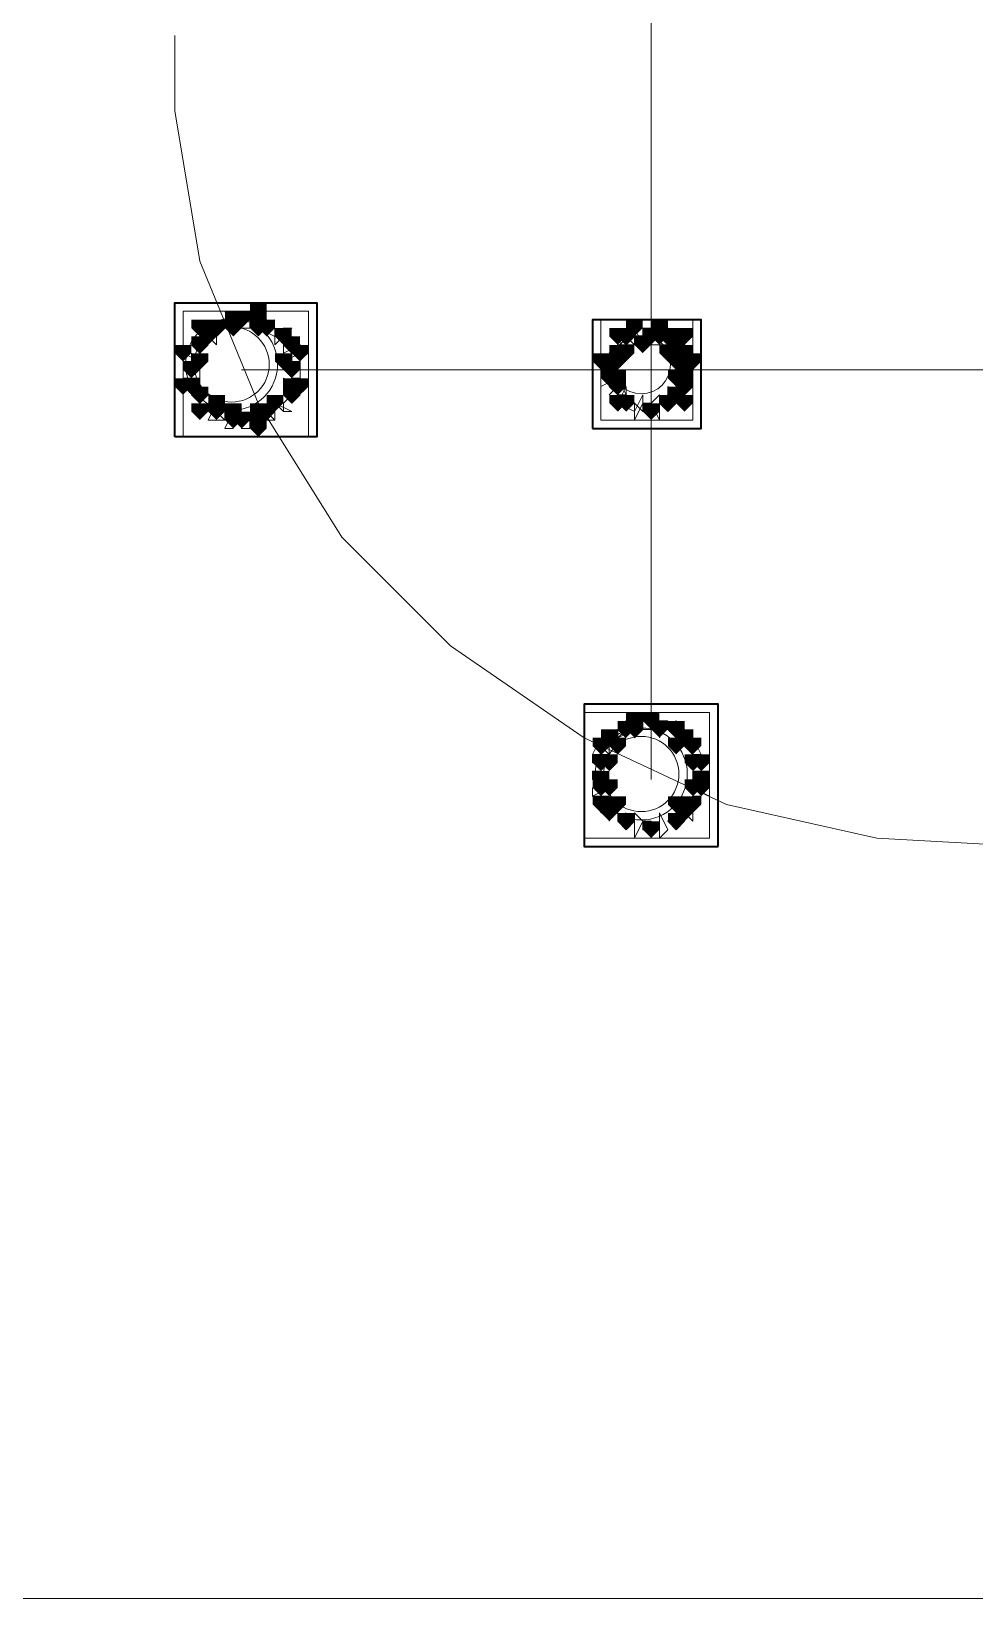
# Model space of a CAD drawing. Header units: millimetres. Extents: x 2315 to 4619, y 1334 to 1897.
# Drawn here: x 3591.02 to 3597.91, y 1530.21 to 1541.67 of the extents above; entities that cross this region are included whole.
import ezdxf

# ---------------------------------------------------------------- set-up
doc = ezdxf.new("R2010")
doc.units = ezdxf.units.MM
for name, color, linetype, true_color in [('PDF_10', 7, 'Continuous', 0x00b85c), ('PDF_AXIS', 7, 'Continuous', 0x00b85c), ('PDF_柱构件', 7, 'Continuous', 0x00b85c), ('PDF_转运站初步方案', 7, 'Continuous', 0x00b85c)]:
    doc.layers.add(name, color=color, linetype=linetype, true_color=true_color)
doc.layers.add('PDF_中心线层', color=1, linetype='Continuous')
doc.layers.add('PDF_粗实线层', color=7, linetype='Continuous')

msp = doc.modelspace()

# ---------------------------------------------------------------- hatches: boundary and pattern name
at = {"layer": 'PDF_10', "transparency": 33554559}
for points in [[(3592.557, 1539.62), (3592.496, 1539.62), (3592.496, 1539.558), (3592.557, 1539.497), (3592.618, 1539.558), (3592.618, 1539.62)], [(3592.557, 1539.62), (3592.496, 1539.62), (3592.496, 1539.558), (3592.557, 1539.497), (3592.618, 1539.558), (3592.618, 1539.62)], [(3592.557, 1539.62), (3592.496, 1539.62), (3592.496, 1539.558), (3592.557, 1539.497), (3592.618, 1539.558), (3592.618, 1539.62)], [(3592.374, 1539.558), (3592.313, 1539.558), (3592.313, 1539.497), (3592.374, 1539.436), (3592.435, 1539.497), (3592.435, 1539.558)], [(3592.374, 1539.558), (3592.313, 1539.558), (3592.313, 1539.497), (3592.374, 1539.436), (3592.435, 1539.497), (3592.435, 1539.558)], [(3592.74, 1539.558), (3592.679, 1539.558), (3592.679, 1539.497), (3592.74, 1539.436), (3592.801, 1539.497), (3592.801, 1539.558)], [(3592.74, 1539.558), (3592.679, 1539.558), (3592.679, 1539.497), (3592.74, 1539.436), (3592.801, 1539.497), (3592.801, 1539.558)], [(3595.367, 1539.497), (3595.306, 1539.497), (3595.306, 1539.436), (3595.367, 1539.375), (3595.428, 1539.436), (3595.428, 1539.497)], [(3595.367, 1539.497), (3595.306, 1539.497), (3595.306, 1539.436), (3595.367, 1539.375), (3595.428, 1539.436), (3595.428, 1539.497)], [(3595.55, 1539.497), (3595.489, 1539.497), (3595.489, 1539.436), (3595.55, 1539.375), (3595.611, 1539.436), (3595.611, 1539.497)], [(3595.55, 1539.497), (3595.489, 1539.497), (3595.489, 1539.436), (3595.55, 1539.375), (3595.611, 1539.436), (3595.611, 1539.497)], [(3595.672, 1539.497), (3595.611, 1539.497), (3595.611, 1539.436), (3595.672, 1539.375), (3595.733, 1539.436), (3595.733, 1539.497)], [(3595.672, 1539.497), (3595.611, 1539.497), (3595.611, 1539.436), (3595.672, 1539.375), (3595.733, 1539.436), (3595.733, 1539.497)], [(3592.252, 1539.436), (3592.19, 1539.436), (3592.19, 1539.375), (3592.252, 1539.314), (3592.313, 1539.375), (3592.313, 1539.436)], [(3592.252, 1539.436), (3592.19, 1539.436), (3592.19, 1539.375), (3592.252, 1539.314), (3592.313, 1539.375), (3592.313, 1539.436)], [(3592.252, 1539.436), (3592.19, 1539.436), (3592.19, 1539.375), (3592.252, 1539.314), (3592.313, 1539.375), (3592.313, 1539.436)], [(3592.923, 1539.436), (3592.862, 1539.436), (3592.862, 1539.375), (3592.923, 1539.314), (3592.984, 1539.375), (3592.984, 1539.436)], [(3592.923, 1539.436), (3592.862, 1539.436), (3592.862, 1539.375), (3592.923, 1539.314), (3592.984, 1539.375), (3592.984, 1539.436)], [(3595.306, 1539.375), (3595.244, 1539.375), (3595.244, 1539.314), (3595.306, 1539.253), (3595.367, 1539.314), (3595.367, 1539.375)], [(3595.306, 1539.375), (3595.244, 1539.375), (3595.244, 1539.314), (3595.306, 1539.253), (3595.367, 1539.314), (3595.367, 1539.375)], [(3595.794, 1539.375), (3595.733, 1539.375), (3595.733, 1539.314), (3595.794, 1539.253), (3595.855, 1539.314), (3595.855, 1539.375)], [(3595.794, 1539.375), (3595.733, 1539.375), (3595.733, 1539.314), (3595.794, 1539.253), (3595.855, 1539.314), (3595.855, 1539.375)], [(3592.19, 1539.253), (3592.129, 1539.253), (3592.129, 1539.192), (3592.19, 1539.131), (3592.252, 1539.192), (3592.252, 1539.253)], [(3592.19, 1539.253), (3592.129, 1539.253), (3592.129, 1539.192), (3592.19, 1539.131), (3592.252, 1539.192), (3592.252, 1539.253)], [(3592.923, 1539.253), (3592.862, 1539.253), (3592.862, 1539.192), (3592.923, 1539.131), (3592.984, 1539.192), (3592.984, 1539.253)], [(3592.923, 1539.253), (3592.862, 1539.253), (3592.862, 1539.192), (3592.923, 1539.131), (3592.984, 1539.192), (3592.984, 1539.253)], [(3595.244, 1539.253), (3595.183, 1539.253), (3595.183, 1539.192), (3595.244, 1539.131), (3595.306, 1539.192), (3595.306, 1539.253)], [(3595.244, 1539.253), (3595.183, 1539.253), (3595.183, 1539.192), (3595.244, 1539.131), (3595.306, 1539.192), (3595.306, 1539.253)], [(3595.794, 1539.253), (3595.733, 1539.253), (3595.733, 1539.192), (3595.794, 1539.131), (3595.855, 1539.192), (3595.855, 1539.253)], [(3595.794, 1539.253), (3595.733, 1539.253), (3595.733, 1539.192), (3595.794, 1539.131), (3595.855, 1539.192), (3595.855, 1539.253)], [(3595.306, 1539.131), (3595.244, 1539.131), (3595.244, 1539.07), (3595.306, 1539.009), (3595.367, 1539.07), (3595.367, 1539.131)], [(3595.306, 1539.131), (3595.244, 1539.131), (3595.244, 1539.07), (3595.306, 1539.009), (3595.367, 1539.07), (3595.367, 1539.131)], [(3595.794, 1539.131), (3595.733, 1539.131), (3595.733, 1539.07), (3595.794, 1539.009), (3595.855, 1539.07), (3595.855, 1539.131)], [(3595.794, 1539.131), (3595.733, 1539.131), (3595.733, 1539.07), (3595.794, 1539.009), (3595.855, 1539.07), (3595.855, 1539.131)], [(3592.252, 1539.07), (3592.19, 1539.07), (3592.19, 1539.009), (3592.252, 1538.948), (3592.313, 1539.009), (3592.313, 1539.07)], [(3592.252, 1539.07), (3592.19, 1539.07), (3592.19, 1539.009), (3592.252, 1538.948), (3592.313, 1539.009), (3592.313, 1539.07)], [(3592.252, 1539.07), (3592.19, 1539.07), (3592.19, 1539.009), (3592.252, 1538.948), (3592.313, 1539.009), (3592.313, 1539.07)], [(3592.923, 1539.07), (3592.862, 1539.07), (3592.862, 1539.009), (3592.923, 1538.948), (3592.984, 1539.009), (3592.984, 1539.07)], [(3592.923, 1539.07), (3592.862, 1539.07), (3592.862, 1539.009), (3592.923, 1538.948), (3592.984, 1539.009), (3592.984, 1539.07)], [(3592.374, 1538.948), (3592.313, 1538.948), (3592.313, 1538.887), (3592.374, 1538.825), (3592.435, 1538.887), (3592.435, 1538.948)], [(3592.374, 1538.948), (3592.313, 1538.948), (3592.313, 1538.887), (3592.374, 1538.825), (3592.435, 1538.887), (3592.435, 1538.948)], [(3592.74, 1538.948), (3592.679, 1538.948), (3592.679, 1538.887), (3592.74, 1538.825), (3592.801, 1538.887), (3592.801, 1538.948)], [(3592.74, 1538.948), (3592.679, 1538.948), (3592.679, 1538.887), (3592.74, 1538.825), (3592.801, 1538.887), (3592.801, 1538.948)], [(3595.367, 1539.009), (3595.306, 1539.009), (3595.306, 1538.948), (3595.367, 1538.887), (3595.428, 1538.948), (3595.428, 1539.009)], [(3595.367, 1539.009), (3595.306, 1539.009), (3595.306, 1538.948), (3595.367, 1538.887), (3595.428, 1538.948), (3595.428, 1539.009)], [(3595.55, 1538.948), (3595.489, 1538.948), (3595.489, 1538.887), (3595.55, 1538.825), (3595.611, 1538.887), (3595.611, 1538.948)], [(3595.55, 1538.948), (3595.489, 1538.948), (3595.489, 1538.887), (3595.55, 1538.825), (3595.611, 1538.887), (3595.611, 1538.948)], [(3595.672, 1539.009), (3595.611, 1539.009), (3595.611, 1538.948), (3595.672, 1538.887), (3595.733, 1538.948), (3595.733, 1539.009)], [(3595.672, 1539.009), (3595.611, 1539.009), (3595.611, 1538.948), (3595.672, 1538.887), (3595.733, 1538.948), (3595.733, 1539.009)], [(3595.672, 1539.009), (3595.611, 1539.009), (3595.611, 1538.948), (3595.672, 1538.887), (3595.733, 1538.948), (3595.733, 1539.009)], [(3592.557, 1538.887), (3592.496, 1538.887), (3592.496, 1538.825), (3592.557, 1538.764), (3592.618, 1538.825), (3592.618, 1538.887)], [(3592.557, 1538.887), (3592.496, 1538.887), (3592.496, 1538.825), (3592.557, 1538.764), (3592.618, 1538.825), (3592.618, 1538.887)], [(3595.367, 1536.627), (3595.306, 1536.627), (3595.306, 1536.565), (3595.367, 1536.504), (3595.428, 1536.565), (3595.428, 1536.627)], [(3595.367, 1536.627), (3595.306, 1536.627), (3595.306, 1536.565), (3595.367, 1536.504), (3595.428, 1536.565), (3595.428, 1536.627)], [(3595.55, 1536.688), (3595.489, 1536.688), (3595.489, 1536.627), (3595.55, 1536.565), (3595.611, 1536.627), (3595.611, 1536.688)], [(3595.55, 1536.688), (3595.489, 1536.688), (3595.489, 1536.627), (3595.55, 1536.565), (3595.611, 1536.627), (3595.611, 1536.688)], [(3595.733, 1536.627), (3595.672, 1536.627), (3595.672, 1536.565), (3595.733, 1536.504), (3595.794, 1536.565), (3595.794, 1536.627)], [(3595.733, 1536.627), (3595.672, 1536.627), (3595.672, 1536.565), (3595.733, 1536.504), (3595.794, 1536.565), (3595.794, 1536.627)], [(3595.183, 1536.504), (3595.122, 1536.504), (3595.122, 1536.443), (3595.183, 1536.382), (3595.244, 1536.443), (3595.244, 1536.504)], [(3595.183, 1536.504), (3595.122, 1536.504), (3595.122, 1536.443), (3595.183, 1536.382), (3595.244, 1536.443), (3595.244, 1536.504)], [(3595.855, 1536.504), (3595.794, 1536.504), (3595.794, 1536.443), (3595.855, 1536.382), (3595.916, 1536.443), (3595.916, 1536.504)], [(3595.855, 1536.504), (3595.794, 1536.504), (3595.794, 1536.443), (3595.855, 1536.382), (3595.916, 1536.443), (3595.916, 1536.504)], [(3595.183, 1536.26), (3595.122, 1536.26), (3595.122, 1536.199), (3595.183, 1536.138), (3595.244, 1536.199), (3595.244, 1536.26)], [(3595.183, 1536.26), (3595.122, 1536.26), (3595.122, 1536.199), (3595.183, 1536.138), (3595.244, 1536.199), (3595.244, 1536.26)], [(3595.916, 1536.26), (3595.855, 1536.26), (3595.855, 1536.199), (3595.916, 1536.138), (3595.977, 1536.199), (3595.977, 1536.26)], [(3595.916, 1536.26), (3595.855, 1536.26), (3595.855, 1536.199), (3595.916, 1536.138), (3595.977, 1536.199), (3595.977, 1536.26)], [(3595.183, 1536.077), (3595.122, 1536.077), (3595.122, 1536.016), (3595.183, 1535.955), (3595.244, 1536.016), (3595.244, 1536.077)], [(3595.183, 1536.077), (3595.122, 1536.077), (3595.122, 1536.016), (3595.183, 1535.955), (3595.244, 1536.016), (3595.244, 1536.077)], [(3595.855, 1536.077), (3595.794, 1536.077), (3595.794, 1536.016), (3595.855, 1535.955), (3595.916, 1536.016), (3595.916, 1536.077)], [(3595.855, 1536.077), (3595.794, 1536.077), (3595.794, 1536.016), (3595.855, 1535.955), (3595.916, 1536.016), (3595.916, 1536.077)], [(3595.367, 1535.955), (3595.306, 1535.955), (3595.306, 1535.894), (3595.367, 1535.832), (3595.428, 1535.894), (3595.428, 1535.955)], [(3595.367, 1535.955), (3595.306, 1535.955), (3595.306, 1535.894), (3595.367, 1535.832), (3595.428, 1535.894), (3595.428, 1535.955)], [(3595.733, 1535.955), (3595.672, 1535.955), (3595.672, 1535.894), (3595.733, 1535.832), (3595.794, 1535.894), (3595.794, 1535.955)], [(3595.733, 1535.955), (3595.672, 1535.955), (3595.672, 1535.894), (3595.733, 1535.832), (3595.794, 1535.894), (3595.794, 1535.955)], [(3595.55, 1535.894), (3595.489, 1535.894), (3595.489, 1535.832), (3595.55, 1535.771), (3595.611, 1535.832), (3595.611, 1535.894)], [(3595.55, 1535.894), (3595.489, 1535.894), (3595.489, 1535.832), (3595.55, 1535.771), (3595.611, 1535.832), (3595.611, 1535.894)]]:
    msp.add_hatch(color=256, dxfattribs=at).paths.add_polyline_path(points)
at = {"layer": 'PDF_柱构件', "transparency": 33554559}
for points in [[(3592.496, 1539.62), (3592.435, 1539.62), (3592.435, 1539.558), (3592.496, 1539.497), (3592.557, 1539.558), (3592.557, 1539.62)], [(3592.679, 1539.681), (3592.618, 1539.681), (3592.618, 1539.62), (3592.679, 1539.558), (3592.74, 1539.62), (3592.74, 1539.681)], [(3592.679, 1539.62), (3592.618, 1539.62), (3592.618, 1539.558), (3592.679, 1539.497), (3592.74, 1539.558), (3592.74, 1539.62)], [(3592.252, 1539.558), (3592.19, 1539.558), (3592.19, 1539.497), (3592.252, 1539.436), (3592.313, 1539.497), (3592.313, 1539.558)], [(3592.313, 1539.497), (3592.252, 1539.497), (3592.252, 1539.436), (3592.313, 1539.375), (3592.374, 1539.436), (3592.374, 1539.497)], [(3592.496, 1539.558), (3592.435, 1539.558), (3592.435, 1539.497), (3592.496, 1539.436), (3592.557, 1539.497), (3592.557, 1539.558)], [(3592.679, 1539.558), (3592.618, 1539.558), (3592.618, 1539.497), (3592.679, 1539.436), (3592.74, 1539.497), (3592.74, 1539.558)], [(3592.862, 1539.497), (3592.801, 1539.497), (3592.801, 1539.436), (3592.862, 1539.375), (3592.923, 1539.436), (3592.923, 1539.497)], [(3595.306, 1539.497), (3595.244, 1539.497), (3595.244, 1539.436), (3595.306, 1539.375), (3595.367, 1539.436), (3595.367, 1539.497)], [(3595.428, 1539.558), (3595.367, 1539.558), (3595.367, 1539.497), (3595.428, 1539.436), (3595.489, 1539.497), (3595.489, 1539.558)], [(3595.611, 1539.558), (3595.55, 1539.558), (3595.55, 1539.497), (3595.611, 1539.436), (3595.672, 1539.497), (3595.672, 1539.558)], [(3595.611, 1539.497), (3595.55, 1539.497), (3595.55, 1539.436), (3595.611, 1539.375), (3595.672, 1539.436), (3595.672, 1539.497)], [(3595.794, 1539.497), (3595.733, 1539.497), (3595.733, 1539.436), (3595.794, 1539.375), (3595.855, 1539.436), (3595.855, 1539.497)], [(3592.129, 1539.375), (3592.068, 1539.375), (3592.068, 1539.314), (3592.129, 1539.253), (3592.19, 1539.314), (3592.19, 1539.375)], [(3592.984, 1539.375), (3592.923, 1539.375), (3592.923, 1539.314), (3592.984, 1539.253), (3593.046, 1539.314), (3593.046, 1539.375)], [(3595.367, 1539.375), (3595.306, 1539.375), (3595.306, 1539.314), (3595.367, 1539.253), (3595.428, 1539.314), (3595.428, 1539.375)], [(3595.489, 1539.436), (3595.428, 1539.436), (3595.428, 1539.375), (3595.489, 1539.314), (3595.55, 1539.375), (3595.55, 1539.436)], [(3595.672, 1539.375), (3595.611, 1539.375), (3595.611, 1539.314), (3595.672, 1539.253), (3595.733, 1539.314), (3595.733, 1539.375)], [(3595.733, 1539.436), (3595.672, 1539.436), (3595.672, 1539.375), (3595.733, 1539.314), (3595.794, 1539.375), (3595.794, 1539.436)], [(3592.252, 1539.314), (3592.19, 1539.314), (3592.19, 1539.253), (3592.252, 1539.192), (3592.313, 1539.253), (3592.313, 1539.314)], [(3592.862, 1539.314), (3592.801, 1539.314), (3592.801, 1539.253), (3592.862, 1539.192), (3592.923, 1539.253), (3592.923, 1539.314)], [(3595.183, 1539.314), (3595.122, 1539.314), (3595.122, 1539.253), (3595.183, 1539.192), (3595.244, 1539.253), (3595.244, 1539.314)], [(3595.244, 1539.314), (3595.183, 1539.314), (3595.183, 1539.253), (3595.244, 1539.192), (3595.306, 1539.253), (3595.306, 1539.314)], [(3595.306, 1539.314), (3595.244, 1539.314), (3595.244, 1539.253), (3595.306, 1539.192), (3595.367, 1539.253), (3595.367, 1539.314)], [(3595.733, 1539.314), (3595.672, 1539.314), (3595.672, 1539.253), (3595.733, 1539.192), (3595.794, 1539.253), (3595.794, 1539.314)], [(3595.794, 1539.314), (3595.733, 1539.314), (3595.733, 1539.253), (3595.794, 1539.192), (3595.855, 1539.253), (3595.855, 1539.314)], [(3595.855, 1539.314), (3595.794, 1539.314), (3595.794, 1539.253), (3595.855, 1539.192), (3595.916, 1539.253), (3595.916, 1539.314)], [(3592.129, 1539.131), (3592.068, 1539.131), (3592.068, 1539.07), (3592.129, 1539.009), (3592.19, 1539.07), (3592.19, 1539.131)], [(3592.19, 1539.131), (3592.129, 1539.131), (3592.129, 1539.07), (3592.19, 1539.009), (3592.252, 1539.07), (3592.252, 1539.131)], [(3592.923, 1539.131), (3592.862, 1539.131), (3592.862, 1539.07), (3592.923, 1539.009), (3592.984, 1539.07), (3592.984, 1539.131)], [(3592.984, 1539.131), (3592.923, 1539.131), (3592.923, 1539.07), (3592.984, 1539.009), (3593.046, 1539.07), (3593.046, 1539.131)], [(3595.244, 1539.192), (3595.183, 1539.192), (3595.183, 1539.131), (3595.244, 1539.07), (3595.306, 1539.131), (3595.306, 1539.192)], [(3595.306, 1539.192), (3595.244, 1539.192), (3595.244, 1539.131), (3595.306, 1539.07), (3595.367, 1539.131), (3595.367, 1539.192)], [(3595.733, 1539.192), (3595.672, 1539.192), (3595.672, 1539.131), (3595.733, 1539.07), (3595.794, 1539.131), (3595.794, 1539.192)], [(3595.794, 1539.192), (3595.733, 1539.192), (3595.733, 1539.131), (3595.794, 1539.07), (3595.855, 1539.131), (3595.855, 1539.192)], [(3595.733, 1539.07), (3595.672, 1539.07), (3595.672, 1539.009), (3595.733, 1538.948), (3595.794, 1539.009), (3595.794, 1539.07)], [(3592.252, 1538.948), (3592.19, 1538.948), (3592.19, 1538.887), (3592.252, 1538.825), (3592.313, 1538.887), (3592.313, 1538.948)], [(3592.374, 1539.009), (3592.313, 1539.009), (3592.313, 1538.948), (3592.374, 1538.887), (3592.435, 1538.948), (3592.435, 1539.009)], [(3592.496, 1538.948), (3592.435, 1538.948), (3592.435, 1538.887), (3592.496, 1538.825), (3592.557, 1538.887), (3592.557, 1538.948)], [(3592.679, 1538.948), (3592.618, 1538.948), (3592.618, 1538.887), (3592.679, 1538.825), (3592.74, 1538.887), (3592.74, 1538.948)], [(3592.801, 1539.009), (3592.74, 1539.009), (3592.74, 1538.948), (3592.801, 1538.887), (3592.862, 1538.948), (3592.862, 1539.009)], [(3595.306, 1539.009), (3595.244, 1539.009), (3595.244, 1538.948), (3595.306, 1538.887), (3595.367, 1538.948), (3595.367, 1539.009)], [(3595.794, 1539.009), (3595.733, 1539.009), (3595.733, 1538.948), (3595.794, 1538.887), (3595.855, 1538.948), (3595.855, 1539.009)], [(3592.496, 1538.887), (3592.435, 1538.887), (3592.435, 1538.825), (3592.496, 1538.764), (3592.557, 1538.825), (3592.557, 1538.887)], [(3592.679, 1538.887), (3592.618, 1538.887), (3592.618, 1538.825), (3592.679, 1538.764), (3592.74, 1538.825), (3592.74, 1538.887)], [(3592.679, 1538.825), (3592.618, 1538.825), (3592.618, 1538.764), (3592.679, 1538.703), (3592.74, 1538.764), (3592.74, 1538.825)], [(3595.428, 1536.688), (3595.367, 1536.688), (3595.367, 1536.627), (3595.428, 1536.565), (3595.489, 1536.627), (3595.489, 1536.688)], [(3595.428, 1536.627), (3595.367, 1536.627), (3595.367, 1536.565), (3595.428, 1536.504), (3595.489, 1536.565), (3595.489, 1536.627)], [(3595.611, 1536.627), (3595.55, 1536.627), (3595.55, 1536.565), (3595.611, 1536.504), (3595.672, 1536.565), (3595.672, 1536.627)], [(3595.244, 1536.565), (3595.183, 1536.565), (3595.183, 1536.504), (3595.244, 1536.443), (3595.306, 1536.504), (3595.306, 1536.565)], [(3595.306, 1536.504), (3595.244, 1536.504), (3595.244, 1536.443), (3595.306, 1536.382), (3595.367, 1536.443), (3595.367, 1536.504)], [(3595.733, 1536.504), (3595.672, 1536.504), (3595.672, 1536.443), (3595.733, 1536.382), (3595.794, 1536.443), (3595.794, 1536.504)], [(3595.794, 1536.565), (3595.733, 1536.565), (3595.733, 1536.504), (3595.794, 1536.443), (3595.855, 1536.504), (3595.855, 1536.565)], [(3595.183, 1536.382), (3595.122, 1536.382), (3595.122, 1536.321), (3595.183, 1536.26), (3595.244, 1536.321), (3595.244, 1536.382)], [(3595.244, 1536.382), (3595.183, 1536.382), (3595.183, 1536.321), (3595.244, 1536.26), (3595.306, 1536.321), (3595.306, 1536.382)], [(3595.855, 1536.382), (3595.794, 1536.382), (3595.794, 1536.321), (3595.855, 1536.26), (3595.916, 1536.321), (3595.916, 1536.382)], [(3595.916, 1536.382), (3595.855, 1536.382), (3595.855, 1536.321), (3595.916, 1536.26), (3595.977, 1536.321), (3595.977, 1536.382)], [(3595.183, 1536.199), (3595.122, 1536.199), (3595.122, 1536.138), (3595.183, 1536.077), (3595.244, 1536.138), (3595.244, 1536.199)], [(3595.244, 1536.199), (3595.183, 1536.199), (3595.183, 1536.138), (3595.244, 1536.077), (3595.306, 1536.138), (3595.306, 1536.199)], [(3595.855, 1536.199), (3595.794, 1536.199), (3595.794, 1536.138), (3595.855, 1536.077), (3595.916, 1536.138), (3595.916, 1536.199)], [(3595.916, 1536.199), (3595.855, 1536.199), (3595.855, 1536.138), (3595.916, 1536.077), (3595.977, 1536.138), (3595.977, 1536.199)], [(3595.306, 1536.077), (3595.244, 1536.077), (3595.244, 1536.016), (3595.306, 1535.955), (3595.367, 1536.016), (3595.367, 1536.077)], [(3595.733, 1536.077), (3595.672, 1536.077), (3595.672, 1536.016), (3595.733, 1535.955), (3595.794, 1536.016), (3595.794, 1536.077)], [(3595.244, 1536.016), (3595.183, 1536.016), (3595.183, 1535.955), (3595.244, 1535.894), (3595.306, 1535.955), (3595.306, 1536.016)], [(3595.794, 1536.016), (3595.733, 1536.016), (3595.733, 1535.955), (3595.794, 1535.894), (3595.855, 1535.955), (3595.855, 1536.016)]]:
    msp.add_hatch(color=256, dxfattribs=at).paths.add_polyline_path(points)
at = {"layer": 'PDF_转运站初步方案', "transparency": 33554559}
for points in [[(3592.557, 1539.62), (3592.496, 1539.62), (3592.496, 1539.558), (3592.557, 1539.497), (3592.618, 1539.558), (3592.618, 1539.62)], [(3592.557, 1539.62), (3592.496, 1539.62), (3592.496, 1539.558), (3592.557, 1539.497), (3592.618, 1539.558), (3592.618, 1539.62)], [(3592.374, 1539.558), (3592.313, 1539.558), (3592.313, 1539.497), (3592.374, 1539.436), (3592.435, 1539.497), (3592.435, 1539.558)], [(3592.374, 1539.558), (3592.313, 1539.558), (3592.313, 1539.497), (3592.374, 1539.436), (3592.435, 1539.497), (3592.435, 1539.558)], [(3592.74, 1539.558), (3592.679, 1539.558), (3592.679, 1539.497), (3592.74, 1539.436), (3592.801, 1539.497), (3592.801, 1539.558)], [(3592.74, 1539.558), (3592.679, 1539.558), (3592.679, 1539.497), (3592.74, 1539.436), (3592.801, 1539.497), (3592.801, 1539.558)], [(3595.367, 1539.497), (3595.306, 1539.497), (3595.306, 1539.436), (3595.367, 1539.375), (3595.428, 1539.436), (3595.428, 1539.497)], [(3595.367, 1539.497), (3595.306, 1539.497), (3595.306, 1539.436), (3595.367, 1539.375), (3595.428, 1539.436), (3595.428, 1539.497)], [(3595.55, 1539.497), (3595.489, 1539.497), (3595.489, 1539.436), (3595.55, 1539.375), (3595.611, 1539.436), (3595.611, 1539.497)], [(3595.55, 1539.497), (3595.489, 1539.497), (3595.489, 1539.436), (3595.55, 1539.375), (3595.611, 1539.436), (3595.611, 1539.497)], [(3595.672, 1539.497), (3595.611, 1539.497), (3595.611, 1539.436), (3595.672, 1539.375), (3595.733, 1539.436), (3595.733, 1539.497)], [(3595.672, 1539.497), (3595.611, 1539.497), (3595.611, 1539.436), (3595.672, 1539.375), (3595.733, 1539.436), (3595.733, 1539.497)], [(3592.252, 1539.436), (3592.19, 1539.436), (3592.19, 1539.375), (3592.252, 1539.314), (3592.313, 1539.375), (3592.313, 1539.436)], [(3592.252, 1539.436), (3592.19, 1539.436), (3592.19, 1539.375), (3592.252, 1539.314), (3592.313, 1539.375), (3592.313, 1539.436)], [(3592.923, 1539.436), (3592.862, 1539.436), (3592.862, 1539.375), (3592.923, 1539.314), (3592.984, 1539.375), (3592.984, 1539.436)], [(3592.923, 1539.436), (3592.862, 1539.436), (3592.862, 1539.375), (3592.923, 1539.314), (3592.984, 1539.375), (3592.984, 1539.436)], [(3595.306, 1539.375), (3595.244, 1539.375), (3595.244, 1539.314), (3595.306, 1539.253), (3595.367, 1539.314), (3595.367, 1539.375)], [(3595.306, 1539.375), (3595.244, 1539.375), (3595.244, 1539.314), (3595.306, 1539.253), (3595.367, 1539.314), (3595.367, 1539.375)], [(3595.794, 1539.375), (3595.733, 1539.375), (3595.733, 1539.314), (3595.794, 1539.253), (3595.855, 1539.314), (3595.855, 1539.375)], [(3595.794, 1539.375), (3595.733, 1539.375), (3595.733, 1539.314), (3595.794, 1539.253), (3595.855, 1539.314), (3595.855, 1539.375)], [(3592.19, 1539.253), (3592.129, 1539.253), (3592.129, 1539.192), (3592.19, 1539.131), (3592.252, 1539.192), (3592.252, 1539.253)], [(3592.19, 1539.253), (3592.129, 1539.253), (3592.129, 1539.192), (3592.19, 1539.131), (3592.252, 1539.192), (3592.252, 1539.253)], [(3592.923, 1539.253), (3592.862, 1539.253), (3592.862, 1539.192), (3592.923, 1539.131), (3592.984, 1539.192), (3592.984, 1539.253)], [(3592.923, 1539.253), (3592.862, 1539.253), (3592.862, 1539.192), (3592.923, 1539.131), (3592.984, 1539.192), (3592.984, 1539.253)], [(3595.244, 1539.253), (3595.183, 1539.253), (3595.183, 1539.192), (3595.244, 1539.131), (3595.306, 1539.192), (3595.306, 1539.253)], [(3595.244, 1539.253), (3595.183, 1539.253), (3595.183, 1539.192), (3595.244, 1539.131), (3595.306, 1539.192), (3595.306, 1539.253)], [(3595.794, 1539.253), (3595.733, 1539.253), (3595.733, 1539.192), (3595.794, 1539.131), (3595.855, 1539.192), (3595.855, 1539.253)], [(3595.794, 1539.253), (3595.733, 1539.253), (3595.733, 1539.192), (3595.794, 1539.131), (3595.855, 1539.192), (3595.855, 1539.253)], [(3595.306, 1539.131), (3595.244, 1539.131), (3595.244, 1539.07), (3595.306, 1539.009), (3595.367, 1539.07), (3595.367, 1539.131)], [(3595.306, 1539.131), (3595.244, 1539.131), (3595.244, 1539.07), (3595.306, 1539.009), (3595.367, 1539.07), (3595.367, 1539.131)], [(3595.794, 1539.131), (3595.733, 1539.131), (3595.733, 1539.07), (3595.794, 1539.009), (3595.855, 1539.07), (3595.855, 1539.131)], [(3595.794, 1539.131), (3595.733, 1539.131), (3595.733, 1539.07), (3595.794, 1539.009), (3595.855, 1539.07), (3595.855, 1539.131)], [(3592.252, 1539.07), (3592.19, 1539.07), (3592.19, 1539.009), (3592.252, 1538.948), (3592.313, 1539.009), (3592.313, 1539.07)], [(3592.252, 1539.07), (3592.19, 1539.07), (3592.19, 1539.009), (3592.252, 1538.948), (3592.313, 1539.009), (3592.313, 1539.07)], [(3592.923, 1539.07), (3592.862, 1539.07), (3592.862, 1539.009), (3592.923, 1538.948), (3592.984, 1539.009), (3592.984, 1539.07)], [(3592.923, 1539.07), (3592.862, 1539.07), (3592.862, 1539.009), (3592.923, 1538.948), (3592.984, 1539.009), (3592.984, 1539.07)], [(3592.374, 1538.948), (3592.313, 1538.948), (3592.313, 1538.887), (3592.374, 1538.825), (3592.435, 1538.887), (3592.435, 1538.948)], [(3592.374, 1538.948), (3592.313, 1538.948), (3592.313, 1538.887), (3592.374, 1538.825), (3592.435, 1538.887), (3592.435, 1538.948)], [(3592.74, 1538.948), (3592.679, 1538.948), (3592.679, 1538.887), (3592.74, 1538.825), (3592.801, 1538.887), (3592.801, 1538.948)], [(3592.74, 1538.948), (3592.679, 1538.948), (3592.679, 1538.887), (3592.74, 1538.825), (3592.801, 1538.887), (3592.801, 1538.948)], [(3595.367, 1539.009), (3595.306, 1539.009), (3595.306, 1538.948), (3595.367, 1538.887), (3595.428, 1538.948), (3595.428, 1539.009)], [(3595.367, 1539.009), (3595.306, 1539.009), (3595.306, 1538.948), (3595.367, 1538.887), (3595.428, 1538.948), (3595.428, 1539.009)], [(3595.55, 1538.948), (3595.489, 1538.948), (3595.489, 1538.887), (3595.55, 1538.825), (3595.611, 1538.887), (3595.611, 1538.948)], [(3595.55, 1538.948), (3595.489, 1538.948), (3595.489, 1538.887), (3595.55, 1538.825), (3595.611, 1538.887), (3595.611, 1538.948)], [(3595.672, 1539.009), (3595.611, 1539.009), (3595.611, 1538.948), (3595.672, 1538.887), (3595.733, 1538.948), (3595.733, 1539.009)], [(3595.672, 1539.009), (3595.611, 1539.009), (3595.611, 1538.948), (3595.672, 1538.887), (3595.733, 1538.948), (3595.733, 1539.009)], [(3592.557, 1538.887), (3592.496, 1538.887), (3592.496, 1538.825), (3592.557, 1538.764), (3592.618, 1538.825), (3592.618, 1538.887)], [(3592.557, 1538.887), (3592.496, 1538.887), (3592.496, 1538.825), (3592.557, 1538.764), (3592.618, 1538.825), (3592.618, 1538.887)], [(3595.367, 1536.627), (3595.306, 1536.627), (3595.306, 1536.565), (3595.367, 1536.504), (3595.428, 1536.565), (3595.428, 1536.627)], [(3595.367, 1536.627), (3595.306, 1536.627), (3595.306, 1536.565), (3595.367, 1536.504), (3595.428, 1536.565), (3595.428, 1536.627)], [(3595.55, 1536.688), (3595.489, 1536.688), (3595.489, 1536.627), (3595.55, 1536.565), (3595.611, 1536.627), (3595.611, 1536.688)], [(3595.55, 1536.688), (3595.489, 1536.688), (3595.489, 1536.627), (3595.55, 1536.565), (3595.611, 1536.627), (3595.611, 1536.688)], [(3595.733, 1536.627), (3595.672, 1536.627), (3595.672, 1536.565), (3595.733, 1536.504), (3595.794, 1536.565), (3595.794, 1536.627)], [(3595.733, 1536.627), (3595.672, 1536.627), (3595.672, 1536.565), (3595.733, 1536.504), (3595.794, 1536.565), (3595.794, 1536.627)], [(3595.183, 1536.504), (3595.122, 1536.504), (3595.122, 1536.443), (3595.183, 1536.382), (3595.244, 1536.443), (3595.244, 1536.504)], [(3595.183, 1536.504), (3595.122, 1536.504), (3595.122, 1536.443), (3595.183, 1536.382), (3595.244, 1536.443), (3595.244, 1536.504)], [(3595.855, 1536.504), (3595.794, 1536.504), (3595.794, 1536.443), (3595.855, 1536.382), (3595.916, 1536.443), (3595.916, 1536.504)], [(3595.855, 1536.504), (3595.794, 1536.504), (3595.794, 1536.443), (3595.855, 1536.382), (3595.916, 1536.443), (3595.916, 1536.504)], [(3595.183, 1536.26), (3595.122, 1536.26), (3595.122, 1536.199), (3595.183, 1536.138), (3595.244, 1536.199), (3595.244, 1536.26)], [(3595.183, 1536.26), (3595.122, 1536.26), (3595.122, 1536.199), (3595.183, 1536.138), (3595.244, 1536.199), (3595.244, 1536.26)], [(3595.916, 1536.26), (3595.855, 1536.26), (3595.855, 1536.199), (3595.916, 1536.138), (3595.977, 1536.199), (3595.977, 1536.26)], [(3595.916, 1536.26), (3595.855, 1536.26), (3595.855, 1536.199), (3595.916, 1536.138), (3595.977, 1536.199), (3595.977, 1536.26)], [(3595.183, 1536.077), (3595.122, 1536.077), (3595.122, 1536.016), (3595.183, 1535.955), (3595.244, 1536.016), (3595.244, 1536.077)], [(3595.183, 1536.077), (3595.122, 1536.077), (3595.122, 1536.016), (3595.183, 1535.955), (3595.244, 1536.016), (3595.244, 1536.077)], [(3595.855, 1536.077), (3595.794, 1536.077), (3595.794, 1536.016), (3595.855, 1535.955), (3595.916, 1536.016), (3595.916, 1536.077)], [(3595.855, 1536.077), (3595.794, 1536.077), (3595.794, 1536.016), (3595.855, 1535.955), (3595.916, 1536.016), (3595.916, 1536.077)], [(3595.367, 1535.955), (3595.306, 1535.955), (3595.306, 1535.894), (3595.367, 1535.832), (3595.428, 1535.894), (3595.428, 1535.955)], [(3595.367, 1535.955), (3595.306, 1535.955), (3595.306, 1535.894), (3595.367, 1535.832), (3595.428, 1535.894), (3595.428, 1535.955)], [(3595.733, 1535.955), (3595.672, 1535.955), (3595.672, 1535.894), (3595.733, 1535.832), (3595.794, 1535.894), (3595.794, 1535.955)], [(3595.733, 1535.955), (3595.672, 1535.955), (3595.672, 1535.894), (3595.733, 1535.832), (3595.794, 1535.894), (3595.794, 1535.955)], [(3595.55, 1535.894), (3595.489, 1535.894), (3595.489, 1535.832), (3595.55, 1535.771), (3595.611, 1535.832), (3595.611, 1535.894)], [(3595.55, 1535.894), (3595.489, 1535.894), (3595.489, 1535.832), (3595.55, 1535.771), (3595.611, 1535.832), (3595.611, 1535.894)]]:
    msp.add_hatch(color=256, dxfattribs=at).paths.add_polyline_path(points)

# ---------------------------------------------------------------- linework, layer by layer
at = {"layer": 'PDF_10', "lineweight": 18}
for points in [[(3592.435, 1539.497), (3592.374, 1539.497), (3592.374, 1539.558)], [(3592.618, 1539.558), (3592.557, 1539.558)], [(3592.801, 1539.497), (3592.74, 1539.497), (3592.801, 1539.558)], [(3595.55, 1539.497), (3595.55, 1539.436), (3595.489, 1539.436)], [(3592.252, 1539.375), (3592.252, 1539.314)], [(3592.923, 1539.314), (3592.862, 1539.375), (3592.923, 1539.375)], [(3595.306, 1539.375), (3595.306, 1539.314), (3595.244, 1539.314)], [(3595.428, 1539.436), (3595.367, 1539.375)], [(3595.428, 1539.375), (3595.367, 1539.436)], [(3595.672, 1539.436), (3595.672, 1539.375), (3595.611, 1539.436)], [(3595.733, 1539.314), (3595.794, 1539.314), (3595.733, 1539.375)], [(3592.252, 1539.192), (3592.19, 1539.192), (3592.19, 1539.131)], [(3592.923, 1539.131), (3592.923, 1539.192), (3592.984, 1539.192)], [(3595.306, 1539.192), (3595.244, 1539.192), (3595.244, 1539.131)], [(3595.794, 1539.131), (3595.794, 1539.192), (3595.855, 1539.192)], [(3595.244, 1539.009), (3595.306, 1539.07), (3595.306, 1539.009)], [(3595.733, 1539.009), (3595.794, 1539.07)], [(3595.733, 1539.07), (3595.794, 1539.009)], [(3592.252, 1539.009), (3592.252, 1538.948)], [(3592.862, 1538.948), (3592.923, 1539.009), (3592.862, 1539.009)], [(3595.367, 1538.948), (3595.428, 1538.948), (3595.367, 1538.948)], [(3595.489, 1538.887), (3595.55, 1538.887), (3595.55, 1538.948)], [(3595.611, 1538.948), (3595.672, 1538.948)], [(3592.374, 1538.825), (3592.374, 1538.887), (3592.435, 1538.825)], [(3592.557, 1538.764), (3592.557, 1538.825), (3592.618, 1538.825)], [(3592.74, 1538.825), (3592.801, 1538.887)], [(3592.74, 1538.887), (3592.801, 1538.825)], [(3595.489, 1536.627), (3595.55, 1536.627), (3595.55, 1536.565)], [(3595.306, 1536.504), (3595.367, 1536.565)], [(3595.367, 1536.504), (3595.306, 1536.565)], [(3595.672, 1536.565), (3595.733, 1536.504), (3595.733, 1536.565)], [(3595.183, 1536.382), (3595.244, 1536.443)], [(3595.244, 1536.382), (3595.183, 1536.443)], [(3595.855, 1536.443), (3595.855, 1536.382), (3595.855, 1536.443)], [(3595.122, 1536.199), (3595.183, 1536.199), (3595.183, 1536.26)], [(3595.916, 1536.26), (3595.916, 1536.199), (3595.855, 1536.199)], [(3595.244, 1536.016), (3595.183, 1536.077)], [(3595.244, 1536.077), (3595.183, 1536.016)], [(3595.855, 1536.016), (3595.855, 1536.077), (3595.855, 1536.016)], [(3595.367, 1535.894), (3595.306, 1535.894), (3595.367, 1535.955)], [(3595.733, 1535.955), (3595.733, 1535.894), (3595.672, 1535.894)], [(3595.55, 1535.894), (3595.55, 1535.832), (3595.489, 1535.832)]]:
    msp.add_lwpolyline(points, dxfattribs=at)
at = {"layer": 'PDF_AXIS', "lineweight": 18}
for points in [[(3592.129, 1538.703), (3592.129, 1539.62), (3593.046, 1539.62), (3593.046, 1538.703)], [(3595.183, 1538.825), (3595.183, 1539.558), (3595.855, 1539.558), (3595.855, 1538.825)], [(3595.977, 1535.771), (3595.977, 1536.688), (3595.061, 1536.688), (3595.061, 1535.771)]]:
    msp.add_lwpolyline(points, close=True, dxfattribs=at)
at = {"layer": 'PDF_中心线层', "color": 112, "lineweight": 18, "true_color": 0x00b85c}
for points in [[(3595.55, 1547.133), (3595.55, 1536.199)], [(3592.068, 1541.635), (3592.068, 1541.085), (3592.252, 1539.986), (3592.679, 1538.948), (3593.29, 1537.97), (3594.084, 1537.176), (3595.061, 1536.504), (3596.1, 1536.016), (3597.199, 1535.771), (3598.299, 1535.71), (3599.459, 1535.832), (3600.497, 1536.199), (3601.047, 1536.504)], [(3592.557, 1539.192), (3603.49, 1539.192)]]:
    msp.add_lwpolyline(points, dxfattribs=at)
at = {"layer": 'PDF_柱构件', "lineweight": 18}
for points in [[(3592.496, 1539.62), (3592.496, 1539.497), (3592.435, 1539.62)], [(3592.618, 1539.497), (3592.557, 1539.497), (3592.557, 1539.62), (3592.618, 1539.62)], [(3592.679, 1539.62), (3592.679, 1539.497)], [(3592.252, 1539.497), (3592.374, 1539.436), (3592.374, 1539.375)], [(3592.435, 1539.497), (3592.374, 1539.436), (3592.313, 1539.497), (3592.435, 1539.558)], [(3592.801, 1539.436), (3592.679, 1539.497), (3592.74, 1539.558), (3592.801, 1539.497)], [(3592.923, 1539.497), (3592.801, 1539.375), (3592.801, 1539.436), (3592.862, 1539.497)], [(3595.428, 1539.375), (3595.367, 1539.375), (3595.306, 1539.436), (3595.428, 1539.497)], [(3595.428, 1539.497), (3595.489, 1539.375)], [(3595.55, 1539.436), (3595.489, 1539.436), (3595.489, 1539.497), (3595.55, 1539.497)], [(3595.611, 1539.497), (3595.611, 1539.375), (3595.55, 1539.375)], [(3595.672, 1539.375), (3595.611, 1539.375), (3595.672, 1539.497), (3595.733, 1539.436)], [(3592.313, 1539.375), (3592.252, 1539.314), (3592.19, 1539.375), (3592.252, 1539.436)], [(3592.862, 1539.314), (3592.862, 1539.375), (3592.923, 1539.436), (3592.984, 1539.375)], [(3595.367, 1539.314), (3595.306, 1539.253), (3595.244, 1539.314), (3595.306, 1539.375)], [(3595.306, 1539.436), (3595.367, 1539.314)], [(3595.794, 1539.436), (3595.672, 1539.314)], [(3595.733, 1539.253), (3595.733, 1539.314), (3595.794, 1539.375), (3595.855, 1539.314)], [(3592.129, 1539.314), (3592.252, 1539.253)], [(3592.252, 1539.253), (3592.252, 1539.131), (3592.129, 1539.131), (3592.129, 1539.253)], [(3592.984, 1539.314), (3592.862, 1539.253)], [(3592.923, 1539.131), (3592.923, 1539.253), (3592.984, 1539.253), (3592.984, 1539.131)], [(3595.183, 1539.253), (3595.306, 1539.253)], [(3595.306, 1539.253), (3595.306, 1539.131), (3595.183, 1539.131), (3595.183, 1539.253)], [(3595.855, 1539.253), (3595.733, 1539.253)], [(3595.733, 1539.131), (3595.733, 1539.253), (3595.855, 1539.253), (3595.855, 1539.131)], [(3592.129, 1539.07), (3592.252, 1539.131), (3592.252, 1539.07)], [(3592.984, 1539.07), (3592.862, 1539.07), (3592.862, 1539.131)], [(3595.183, 1539.131), (3595.306, 1539.131), (3595.183, 1539.07)], [(3595.306, 1539.131), (3595.367, 1539.009), (3595.306, 1539.009), (3595.244, 1539.07)], [(3595.855, 1539.07), (3595.733, 1539.131), (3595.855, 1539.131)], [(3595.733, 1539.009), (3595.733, 1539.131), (3595.855, 1539.07), (3595.794, 1539.009)], [(3592.252, 1539.07), (3592.313, 1539.009), (3592.252, 1538.948), (3592.19, 1539.009)], [(3592.862, 1539.009), (3592.862, 1539.07), (3592.984, 1539.009), (3592.923, 1538.948)], [(3595.306, 1538.948), (3595.367, 1539.07), (3595.367, 1539.009)], [(3595.794, 1538.948), (3595.672, 1539.009), (3595.672, 1539.07)], [(3592.252, 1538.887), (3592.374, 1538.948)], [(3592.374, 1538.948), (3592.435, 1538.887), (3592.435, 1538.825), (3592.313, 1538.825)], [(3592.679, 1538.887), (3592.801, 1538.948), (3592.801, 1538.825), (3592.74, 1538.825)], [(3595.367, 1539.009), (3595.428, 1538.948), (3595.428, 1538.887), (3595.306, 1538.948)], [(3595.428, 1538.887), (3595.489, 1539.009), (3595.489, 1538.948), (3595.428, 1538.825)], [(3595.489, 1538.948), (3595.55, 1538.948), (3595.55, 1538.887), (3595.489, 1538.887)], [(3595.611, 1538.825), (3595.55, 1538.948), (3595.611, 1539.009), (3595.611, 1538.887)], [(3595.611, 1538.948), (3595.672, 1539.009), (3595.733, 1538.948), (3595.672, 1538.887)], [(3592.435, 1538.764), (3592.496, 1538.887), (3592.496, 1538.764)], [(3592.557, 1538.825), (3592.618, 1538.825), (3592.618, 1538.764), (3592.557, 1538.764)], [(3592.679, 1538.764), (3592.679, 1538.887)], [(3595.306, 1536.504), (3595.428, 1536.565), (3595.367, 1536.627), (3595.306, 1536.565)], [(3595.428, 1536.627), (3595.428, 1536.504), (3595.489, 1536.565)], [(3595.489, 1536.565), (3595.55, 1536.565), (3595.55, 1536.627), (3595.489, 1536.627)], [(3595.611, 1536.627), (3595.611, 1536.565), (3595.611, 1536.504), (3595.672, 1536.627)], [(3595.672, 1536.565), (3595.733, 1536.504), (3595.794, 1536.565), (3595.733, 1536.627)], [(3595.244, 1536.382), (3595.244, 1536.443), (3595.183, 1536.504), (3595.122, 1536.382)], [(3595.244, 1536.504), (3595.306, 1536.443), (3595.244, 1536.565)], [(3595.855, 1536.565), (3595.733, 1536.443), (3595.855, 1536.504)], [(3595.794, 1536.443), (3595.855, 1536.382), (3595.916, 1536.382), (3595.855, 1536.504)], [(3595.122, 1536.321), (3595.244, 1536.321), (3595.122, 1536.382)], [(3595.977, 1536.382), (3595.855, 1536.321), (3595.977, 1536.321)], [(3595.183, 1536.199), (3595.183, 1536.26), (3595.122, 1536.26), (3595.122, 1536.199)], [(3595.855, 1536.26), (3595.855, 1536.199), (3595.977, 1536.199), (3595.977, 1536.26)], [(3595.122, 1536.077), (3595.244, 1536.138), (3595.122, 1536.138)], [(3595.244, 1536.016), (3595.244, 1536.077), (3595.122, 1536.077), (3595.183, 1535.955)], [(3595.855, 1536.077), (3595.794, 1536.016), (3595.855, 1535.955), (3595.916, 1536.077)], [(3595.977, 1536.138), (3595.855, 1536.138), (3595.977, 1536.077)], [(3595.244, 1535.894), (3595.306, 1536.016), (3595.244, 1535.955)], [(3595.428, 1535.894), (3595.306, 1535.955), (3595.306, 1535.894), (3595.367, 1535.832)], [(3595.428, 1535.771), (3595.489, 1535.894), (3595.428, 1535.955), (3595.428, 1535.832)], [(3595.672, 1535.832), (3595.611, 1535.955), (3595.611, 1535.894), (3595.611, 1535.771)], [(3595.733, 1535.955), (3595.672, 1535.894), (3595.733, 1535.832), (3595.794, 1535.894)], [(3595.855, 1535.955), (3595.733, 1536.016), (3595.855, 1535.894)], [(3595.55, 1535.894), (3595.489, 1535.894), (3595.489, 1535.832), (3595.55, 1535.832)]]:
    msp.add_lwpolyline(points, close=True, dxfattribs=at)
for points in [[(3595.367, 1539.375), (3595.306, 1539.375)], [(3595.489, 1539.436), (3595.428, 1539.436)], [(3592.19, 1539.314), (3592.19, 1539.253)], [(3592.923, 1539.253), (3592.923, 1539.314)], [(3592.313, 1538.948), (3592.313, 1538.887)], [(3592.862, 1538.887), (3592.801, 1538.948), (3592.923, 1538.887), (3592.862, 1538.887), (3592.862, 1538.948)], [(3595.306, 1539.009), (3595.367, 1539.009)], [(3595.428, 1538.948), (3595.489, 1538.887)], [(3595.611, 1538.887), (3595.611, 1538.948)], [(3595.428, 1535.832), (3595.428, 1535.894)], [(3595.611, 1535.894), (3595.611, 1535.832)]]:
    msp.add_lwpolyline(points, dxfattribs=at)
at = {"layer": 'PDF_粗实线层', "color": 112, "lineweight": 35, "true_color": 0x00b85c}
for points in [[(3592.068, 1538.703), (3592.068, 1539.681), (3593.107, 1539.681), (3593.107, 1538.703)], [(3595.122, 1538.764), (3595.916, 1538.764), (3595.916, 1539.558), (3595.122, 1539.558)], [(3596.039, 1535.71), (3596.039, 1536.749), (3595.061, 1536.749), (3595.061, 1535.71)]]:
    msp.add_lwpolyline(points, close=True, dxfattribs=at)
at = {"layer": 'PDF_转运站初步方案', "color": 142, "lineweight": 5, "true_color": 0x00a5dd}
msp.add_lwpolyline([(3419.942, 1530.213), (4209.904, 1530.213)], dxfattribs=at)
at = {"layer": 'PDF_转运站初步方案', "lineweight": 18}
for centre, radius in [((3592.484, 1539.232), 0.336), ((3592.484, 1539.232), 0.275), ((3595.478, 1539.232), 0.214), ((3595.478, 1539.232), 0.214), ((3595.478, 1536.239), 0.336), ((3595.478, 1536.239), 0.275)]:
    msp.add_circle(centre, radius, dxfattribs=at)

doc.saveas('drawing.dxf')
